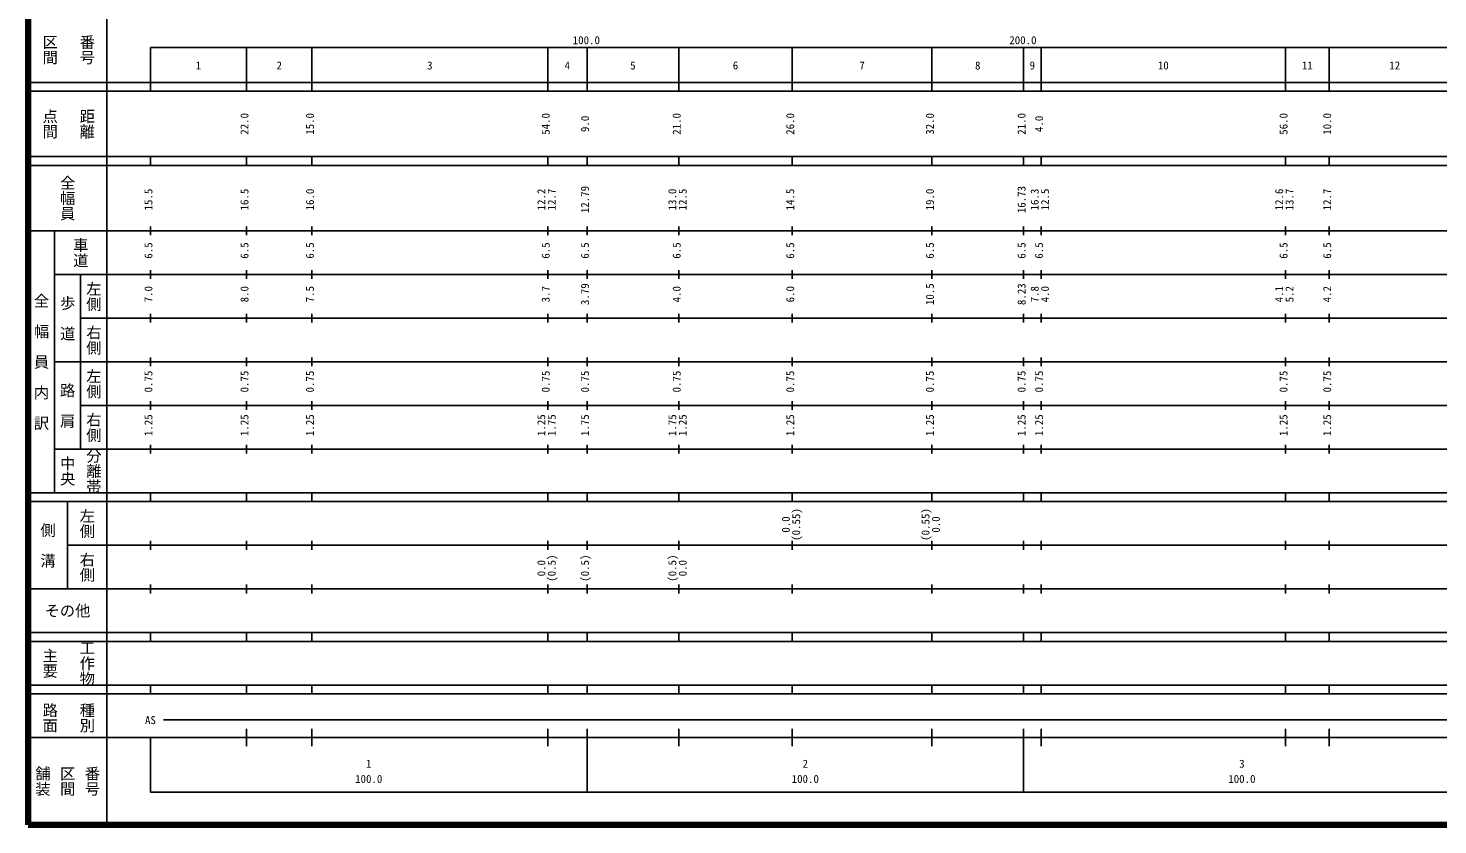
# Model space of a CAD drawing. Units: millimetres on the paper, enlarged 1000 times. Extents: x 40000 to 680000, y 20000 to 380000.
# Drawn here: x 40000 to 362877, y 20000 to 202409 of the extents above; entities that cross this region are included whole.
import ezdxf
from ezdxf.enums import TextEntityAlignment as Align

# ---------------------------------------------------------------- set-up
doc = ezdxf.new("R2010")
doc.units = ezdxf.units.MM
doc.header["$LTSCALE"] = 1000
doc.layers.add('M-TTL', color=2, linetype='Continuous', lineweight=140)
doc.layers.add('M-TTL-BAND', color=7, linetype='Continuous', lineweight=25)
doc.styles.add('@ＭＳ ゴシック', font='')
doc.styles.add('ＭＳ ゴシック', font='')
doc.styles.get('@ＭＳ ゴシック').set_extended_font_data('@MS Gothic')
doc.styles.get('ＭＳ ゴシック').set_extended_font_data('MS Gothic')

msp = doc.modelspace()

# ---------------------------------------------------------------- linework, layer by layer
at = {"layer": 'M-TTL'}
for p, q in [((40000, 380000), (40000, 20000)), ((40000, 20000), (680000, 20000))]:
    msp.add_line(p, q, dxfattribs=at)
at = {"layer": 'M-TTL-BAND'}
for p, q in [((58000, 370000), (58000, 20000)), ((68000, 198000), (579000, 198000)), ((68000, 198000), (68000, 188000)), ((90000, 188000), (90000, 198000)), ((105000, 188000), (105000, 198000)), ((159000, 188000), (159000, 198000)), ((168000, 188000), (168000, 198000)), ((189000, 188000), (189000, 198000)), ((215000, 188000), (215000, 198000)), ((247000, 188000), (247000, 198000)), ((268000, 188000), (268000, 198000)), ((272000, 188000), (272000, 198000)), ((328000, 188000), (328000, 198000)), ((338000, 188000), (338000, 198000)), ((40000, 190000), (579000, 190000)), ((40000, 188000), (579000, 188000)), ((40000, 173000), (579000, 173000)), ((68000, 171000), (68000, 173000)), ((90000, 171000), (90000, 173000)), ((105000, 171000), (105000, 173000)), ((159000, 171000), (159000, 173000)), ((168000, 171000), (168000, 173000)), ((189000, 171000), (189000, 173000)), ((215000, 171000), (215000, 173000)), ((247000, 171000), (247000, 173000)), ((268000, 171000), (268000, 173000)), ((272000, 171000), (272000, 173000)), ((328000, 171000), (328000, 173000)), ((338000, 171000), (338000, 173000)), ((40000, 171000), (579000, 171000)), ((40000, 156000), (579000, 156000)), ((46000, 96000), (46000, 156000)), ((68000, 155000), (68000, 157000)), ((90000, 155000), (90000, 157000)), ((105000, 155000), (105000, 157000)), ((159000, 155000), (159000, 157000)), ((168000, 155000), (168000, 157000)), ((189000, 155000), (189000, 157000)), ((215000, 155000), (215000, 157000)), ((247000, 155000), (247000, 157000)), ((268000, 155000), (268000, 157000)), ((272000, 155000), (272000, 157000)), ((328000, 155000), (328000, 157000)), ((338000, 155000), (338000, 157000)), ((46000, 146000), (579000, 146000)), ((52000, 146000), (52000, 106000)), ((68000, 145000), (68000, 147000)), ((90000, 145000), (90000, 147000)), ((105000, 145000), (105000, 147000)), ((159000, 145000), (159000, 147000)), ((168000, 145000), (168000, 147000)), ((189000, 145000), (189000, 147000)), ((215000, 145000), (215000, 147000)), ((247000, 145000), (247000, 147000)), ((268000, 145000), (268000, 147000)), ((272000, 145000), (272000, 147000)), ((328000, 145000), (328000, 147000)), ((338000, 145000), (338000, 147000)), ((52000, 136000), (579000, 136000)), ((68000, 135000), (68000, 137000)), ((90000, 135000), (90000, 137000)), ((105000, 135000), (105000, 137000)), ((159000, 135000), (159000, 137000)), ((168000, 135000), (168000, 137000)), ((189000, 135000), (189000, 137000)), ((215000, 135000), (215000, 137000)), ((247000, 135000), (247000, 137000)), ((268000, 135000), (268000, 137000)), ((272000, 135000), (272000, 137000)), ((328000, 135000), (328000, 137000)), ((338000, 135000), (338000, 137000)), ((46000, 126000), (579000, 126000)), ((68000, 125000), (68000, 127000)), ((90000, 125000), (90000, 127000)), ((105000, 125000), (105000, 127000)), ((159000, 125000), (159000, 127000)), ((168000, 125000), (168000, 127000)), ((189000, 125000), (189000, 127000)), ((215000, 125000), (215000, 127000)), ((247000, 125000), (247000, 127000)), ((268000, 125000), (268000, 127000)), ((272000, 125000), (272000, 127000)), ((328000, 125000), (328000, 127000)), ((338000, 125000), (338000, 127000)), ((68000, 115000), (68000, 117000)), ((90000, 115000), (90000, 117000)), ((105000, 115000), (105000, 117000)), ((159000, 115000), (159000, 117000)), ((168000, 115000), (168000, 117000)), ((189000, 115000), (189000, 117000)), ((215000, 115000), (215000, 117000)), ((247000, 115000), (247000, 117000)), ((268000, 115000), (268000, 117000)), ((272000, 115000), (272000, 117000)), ((328000, 115000), (328000, 117000)), ((338000, 115000), (338000, 117000)), ((52000, 116000), (579000, 116000)), ((68000, 105000), (68000, 107000)), ((90000, 105000), (90000, 107000)), ((105000, 105000), (105000, 107000)), ((159000, 105000), (159000, 107000)), ((168000, 105000), (168000, 107000)), ((189000, 105000), (189000, 107000)), ((215000, 105000), (215000, 107000)), ((247000, 105000), (247000, 107000)), ((268000, 105000), (268000, 107000)), ((272000, 105000), (272000, 107000)), ((328000, 105000), (328000, 107000)), ((338000, 105000), (338000, 107000)), ((46000, 106000), (579000, 106000)), ((40000, 96000), (579000, 96000)), ((40000, 94000), (579000, 94000)), ((49000, 94000), (49000, 74000)), ((68000, 94000), (68000, 96000)), ((90000, 94000), (90000, 96000)), ((105000, 94000), (105000, 96000)), ((159000, 94000), (159000, 96000)), ((168000, 94000), (168000, 96000)), ((189000, 94000), (189000, 96000)), ((215000, 94000), (215000, 96000)), ((247000, 94000), (247000, 96000)), ((268000, 94000), (268000, 96000)), ((272000, 94000), (272000, 96000)), ((328000, 94000), (328000, 96000)), ((338000, 94000), (338000, 96000)), ((49000, 84000), (579000, 84000)), ((68000, 83000), (68000, 85000)), ((90000, 83000), (90000, 85000)), ((105000, 83000), (105000, 85000)), ((159000, 83000), (159000, 85000)), ((168000, 83000), (168000, 85000)), ((189000, 83000), (189000, 85000)), ((215000, 83000), (215000, 85000)), ((247000, 83000), (247000, 85000)), ((268000, 83000), (268000, 85000)), ((272000, 83000), (272000, 85000)), ((328000, 83000), (328000, 85000)), ((338000, 83000), (338000, 85000)), ((68000, 73000), (68000, 75000)), ((90000, 73000), (90000, 75000)), ((105000, 73000), (105000, 75000)), ((159000, 73000), (159000, 75000)), ((168000, 73000), (168000, 75000)), ((189000, 73000), (189000, 75000)), ((215000, 73000), (215000, 75000)), ((247000, 73000), (247000, 75000)), ((268000, 73000), (268000, 75000)), ((272000, 73000), (272000, 75000)), ((328000, 73000), (328000, 75000)), ((338000, 73000), (338000, 75000)), ((40000, 74000), (579000, 74000)), ((40000, 64000), (579000, 64000)), ((40000, 62000), (579000, 62000)), ((68000, 62000), (68000, 64000)), ((90000, 62000), (90000, 64000)), ((105000, 62000), (105000, 64000)), ((159000, 62000), (159000, 64000)), ((168000, 62000), (168000, 64000)), ((189000, 62000), (189000, 64000)), ((215000, 62000), (215000, 64000)), ((247000, 62000), (247000, 64000)), ((268000, 62000), (268000, 64000)), ((272000, 62000), (272000, 64000)), ((328000, 62000), (328000, 64000)), ((338000, 62000), (338000, 64000)), ((40000, 52000), (579000, 52000)), ((68000, 50000), (68000, 52000)), ((90000, 50000), (90000, 52000)), ((105000, 50000), (105000, 52000)), ((159000, 50000), (159000, 52000)), ((168000, 50000), (168000, 52000)), ((189000, 50000), (189000, 52000)), ((215000, 50000), (215000, 52000)), ((247000, 50000), (247000, 52000)), ((268000, 50000), (268000, 52000)), ((272000, 50000), (272000, 52000)), ((328000, 50000), (328000, 52000)), ((338000, 50000), (338000, 52000)), ((40000, 50000), (579000, 50000)), ((71000, 44000), (565000, 44000)), ((90000, 38000), (90000, 42000)), ((105000, 38000), (105000, 42000)), ((159000, 38000), (159000, 42000)), ((168000, 27500), (168000, 42000)), ((189000, 38000), (189000, 42000)), ((215000, 38000), (215000, 42000)), ((247000, 38000), (247000, 42000)), ((268000, 27500), (268000, 42000)), ((272000, 38000), (272000, 42000)), ((328000, 38000), (328000, 42000)), ((338000, 38000), (338000, 42000)), ((40000, 40000), (579000, 40000)), ((68000, 40000), (68000, 27500)), ((68000, 27500), (579000, 27500))]:
    msp.add_line(p, q, dxfattribs=at)

# ---------------------------------------------------------------- texts
at = {"layer": 'M-TTL-BAND', "style": '@ＭＳ ゴシック'}
for s, p in [('区間', (45000, 197500)), ('番号', (53500, 197500)), ('点間', (45000, 180500)), ('距離', (53500, 180500)), ('全幅員', (49000, 163500)), ('車道', (52000, 151000)), ('左側', (55000, 141000)), ('全\u3000幅\u3000員\u3000内\u3000訳', (43000, 126000)), ('歩\u3000道', (49000, 136000)), ('右側', (55000, 131000)), ('左側', (55000, 121000)), ('路\u3000肩', (49000, 116000)), ('右側', (55000, 111000)), ('中央', (49000, 101000)), ('分離帯', (55000, 101000)), ('左側', (53500, 89000)), ('側\u3000溝', (44500, 84000)), ('右側', (53500, 79000)), ('工作物', (53500, 57000)), ('主要', (45000, 57000)), ('路面', (45000, 44500)), ('種別', (53500, 44500)), ('舗装', (43333, 30000)), ('区間', (49000, 30000)), ('番号', (54667, 30000))]:
    msp.add_text(s, height=2566, rotation=270, dxfattribs=at).set_placement(p, align=Align.MIDDLE_CENTER)
at = {"layer": 'M-TTL-BAND', "style": 'ＭＳ ゴシック'}
for s, p in [('100.0', (167844, 198195)), ('200.0', (267844, 198195)), ('1', (79000, 192405)), ('2', (97500, 192405)), ('3', (132000, 192405)), ('4', (163500, 192405)), ('5', (178500, 192405)), ('6', (202000, 192405)), ('7', (231000, 192405)), ('8', (257500, 192405)), ('9', (270000, 192405)), ('10', (300000, 192405)), ('11', (333000, 192405)), ('12', (353000, 192405)), ('AS', (68000, 42500)), ('1', (118000, 32523)), ('2', (218000, 32523)), ('3', (318000, 32523)), ('100.0', (118000, 29033)), ('100.0', (218000, 29033)), ('100.0', (318000, 29033))]:
    msp.add_text(s, height=1833, dxfattribs=at).set_placement(p, align=Align.BOTTOM_CENTER)
for s, p in [('22.0', (91000, 180500)), ('15.0', (106000, 180500)), ('54.0', (160000, 180500)), ('9.0', (169000, 180500)), ('21.0', (190000, 180500)), ('26.0', (216000, 180500)), ('32.0', (248000, 180500)), ('21.0', (269000, 180500)), ('4.0', (273000, 180500)), ('56.0', (329000, 180500)), ('10.0', (339000, 180500)), ('15.5', (69000, 163174)), ('16.5', (91000, 163174)), ('16.0', (106000, 163174)), ('12.2', (159000, 163174)), ('12.7', (161370, 163174)), ('12.79', (169000, 163174)), ('13.0', (189000, 163174)), ('12.5', (191370, 163174)), ('14.5', (216000, 163174)), ('19.0', (248000, 163174)), ('16.73', (269000, 163174)), ('16.3', (272000, 163174)), ('12.5', (274370, 163174)), ('12.6', (328000, 163174)), ('13.7', (330370, 163174)), ('12.7', (339000, 163174)), ('6.5', (69000, 151500)), ('6.5', (91000, 151500)), ('6.5', (106000, 151500)), ('6.5', (160000, 151500)), ('6.5', (169000, 151500)), ('6.5', (190000, 151500)), ('6.5', (216000, 151500)), ('6.5', (248000, 151500)), ('6.5', (269000, 151500)), ('6.5', (273000, 151500)), ('6.5', (329000, 151500)), ('6.5', (339000, 151500)), ('7.0', (69000, 141500)), ('8.0', (91000, 141500)), ('7.5', (106000, 141500)), ('3.7', (160000, 141500)), ('3.79', (169000, 141500)), ('4.0', (190000, 141500)), ('6.0', (216000, 141500)), ('10.5', (248000, 141500)), ('8.23', (269000, 141500)), ('7.8', (272000, 141500)), ('4.0', (274370, 141500)), ('4.1', (328000, 141500)), ('5.2', (330370, 141500)), ('4.2', (339000, 141500)), ('0.75', (69000, 121500)), ('0.75', (91000, 121500)), ('0.75', (106000, 121500)), ('0.75', (160000, 121500)), ('0.75', (169000, 121500)), ('0.75', (190000, 121500)), ('0.75', (216000, 121500)), ('0.75', (248000, 121500)), ('0.75', (269000, 121500)), ('0.75', (273000, 121500)), ('0.75', (329000, 121500)), ('0.75', (339000, 121500)), ('1.25', (69000, 111500)), ('1.25', (91000, 111500)), ('1.25', (106000, 111500)), ('1.25', (159000, 111500)), ('1.75', (161370, 111500)), ('1.75', (169000, 111500)), ('1.75', (189000, 111500)), ('1.25', (191370, 111500)), ('1.25', (216000, 111500)), ('1.25', (248000, 111500)), ('1.25', (269000, 111500)), ('1.25', (273000, 111500)), ('1.25', (329000, 111500)), ('1.25', (339000, 111500)), ('0.0', (215000, 88764)), ('(0.55)', (217370, 88764)), ('(0.55)', (247000, 88764)), ('0.0', (249370, 88764)), ('(0.5)', (161370, 78764)), ('(0.5)', (169000, 78764)), ('(0.5)', (189000, 78764)), ('0.0', (159000, 78764)), ('0.0', (191370, 78764))]:
    msp.add_text(s, height=1833, rotation=90, dxfattribs=at).set_placement(p, align=Align.BOTTOM_CENTER)
msp.add_text('その他', height=2566, dxfattribs=at).set_placement((49000, 69000), align=Align.MIDDLE_CENTER)

doc.saveas('drawing.dxf')
